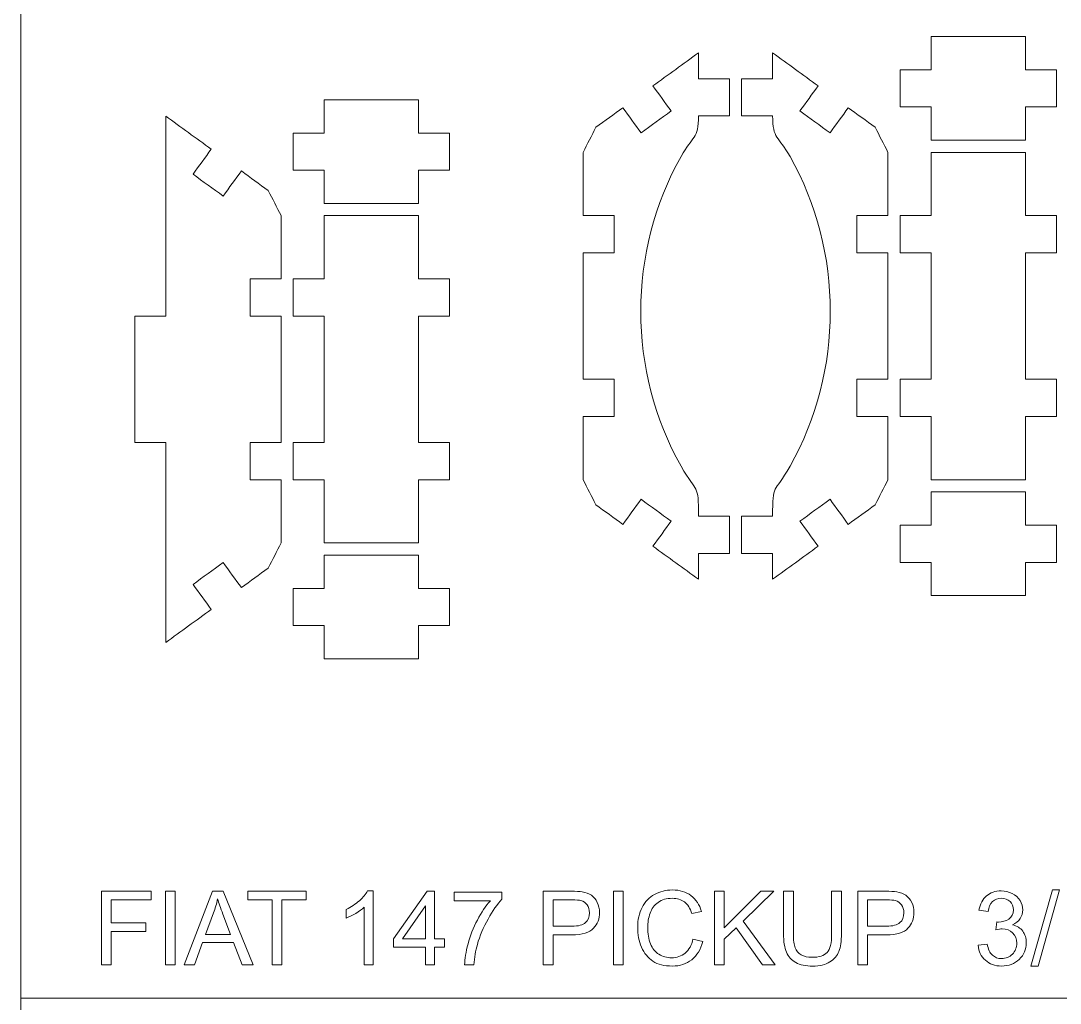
# Model space of a CAD drawing. Header units: centimetres. Extents: x 23.4 to 81.4, y 23.1 to 61.1.
# Drawn here: x 23.37 to 31.92, y 42.05 to 50.14 of the extents above; entities that cross this region are included whole.
import ezdxf

# ---------------------------------------------------------------- set-up
doc = ezdxf.new("R2010")
doc.units = ezdxf.units.CM
doc.header["$MEASUREMENT"] = 0
doc.layers.add('Camada 1', color=7, linetype='Continuous')

msp = doc.modelspace()

# ---------------------------------------------------------------- linework, layer by layer
at = {"layer": 'Camada 1', "color": 175, "lineweight": 20}
for points in [[(23.37193, 61.09444), (23.37193, 61.09444), (23.37193, 23.09444), (23.37193, 23.09444)], [(23.37193, 42.09444), (23.37193, 42.09444), (81.37193, 42.09444), (81.37193, 42.09444)]]:
    msp.add_open_spline(points, degree=3, dxfattribs=at)
at = {"layer": 'Camada 1', "color": 114, "lineweight": 9}
for points, knots in [([(31.6393, 49.73806), (31.6393, 49.82945), (31.6393, 49.92085), (31.6393, 50.01224), (31.6393, 50.01224), (31.38027, 50.01224), (31.12126, 50.01224), (30.86223, 50.01224), (30.86223, 50.01224), (30.86223, 49.92085), (30.86223, 49.82945), (30.86223, 49.73806), (30.86223, 49.73806), (30.77724, 49.73806), (30.69225, 49.73806), (30.60726, 49.73806), (30.60726, 49.73806), (30.60726, 49.63608), (30.60726, 49.5341), (30.60726, 49.43212), (30.60726, 49.43212), (30.69225, 49.43212), (30.77724, 49.43212), (30.86223, 49.43212), (30.86223, 49.43212), (30.86223, 49.34073), (30.86223, 49.24932), (30.86223, 49.15793), (30.86223, 49.15793), (31.12126, 49.15793), (31.38027, 49.15793), (31.6393, 49.15793), (31.6393, 49.15793), (31.6393, 49.24932), (31.6393, 49.34073), (31.6393, 49.43212), (31.6393, 49.43212), (31.72429, 49.43212), (31.80928, 49.43212), (31.89427, 49.43212), (31.89427, 49.43212), (31.89427, 49.5341), (31.89427, 49.63608), (31.89427, 49.73806), (31.89427, 49.73806), (31.80928, 49.73806), (31.72429, 49.73806), (31.6393, 49.73806)], [0, 0, 0, 0, 0.0769231, 0.0769231, 0.0769231, 0.0769231, 0.1538462, 0.1538462, 0.1538462, 0.1538462, 0.2307692, 0.2307692, 0.2307692, 0.2307692, 0.3076923, 0.3076923, 0.3076923, 0.3076923, 0.3846154, 0.3846154, 0.3846154, 0.3846154, 0.4615385, 0.4615385, 0.4615385, 0.4615385, 0.5384615, 0.5384615, 0.5384615, 0.5384615, 0.6153846, 0.6153846, 0.6153846, 0.6153846, 0.6923077, 0.6923077, 0.6923077, 0.6923077, 0.7692308, 0.7692308, 0.7692308, 0.7692308, 0.8461538, 0.8461538, 0.8461538, 0.8461538, 1, 1, 1, 1]), ([(28.5735, 45.81609), (28.69834, 45.72539), (28.82319, 45.63469), (28.94803, 45.54399), (28.94803, 45.54399), (28.94803, 45.61497), (28.94803, 45.68594), (28.94803, 45.75692), (28.94803, 45.75692), (29.03308, 45.75692), (29.11812, 45.75692), (29.20317, 45.75692), (29.20317, 45.75692), (29.20317, 45.8589), (29.20317, 45.96088), (29.20317, 46.06287), (29.20317, 46.06287), (29.11819, 46.06287), (29.0332, 46.06287), (28.94821, 46.06287), (28.94821, 46.06287), (28.94821, 46.34124), (28.9392, 46.23834), (28.80503, 46.47502), (28.80503, 46.47502), (28.36308, 47.25463), (28.36308, 48.24435), (28.80503, 49.02395), (28.80503, 49.02395), (28.89989, 49.19128), (28.94821, 49.16901), (28.94821, 49.35841), (28.94821, 49.35841), (29.0332, 49.35841), (29.11819, 49.35841), (29.20317, 49.35841), (29.20317, 49.35841), (29.20317, 49.46039), (29.20317, 49.56237), (29.20317, 49.66435), (29.20317, 49.66435), (29.11819, 49.66435), (29.03321, 49.66435), (28.94822, 49.66435), (28.94822, 49.66435), (28.94816, 49.73533), (28.94809, 49.80631), (28.94803, 49.8773), (28.94803, 49.8773), (28.82319, 49.78659), (28.69834, 49.69588), (28.5735, 49.60518), (28.5735, 49.60518), (28.62345, 49.53642), (28.67341, 49.46767), (28.72336, 49.39892), (28.72336, 49.39892), (28.64085, 49.33897), (28.55834, 49.27902), (28.47584, 49.21908), (28.47584, 49.21908), (28.42589, 49.28784), (28.37593, 49.35659), (28.32598, 49.42535), (28.32598, 49.42535), (28.25204, 49.37163), (28.1781, 49.3179), (28.10416, 49.26418), (28.10416, 49.26418), (28.06913, 49.19543), (28.03409, 49.12668), (27.99907, 49.05792), (27.99907, 49.05792), (27.99907, 48.88437), (27.99907, 48.71081), (27.99907, 48.53725), (27.99907, 48.53725), (28.08405, 48.53725), (28.16903, 48.53725), (28.25402, 48.53725), (28.25402, 48.53725), (28.25402, 48.43527), (28.25402, 48.33328), (28.25402, 48.2313), (28.25402, 48.2313), (28.16903, 48.2313), (28.08405, 48.2313), (27.99907, 48.2313), (27.99907, 48.2313), (27.99907, 47.88419), (27.99907, 47.53708), (27.99907, 47.18997), (27.99907, 47.18997), (28.08405, 47.18997), (28.16903, 47.18997), (28.25402, 47.18997), (28.25402, 47.18997), (28.25402, 47.088), (28.25402, 46.986), (28.25402, 46.88402), (28.25402, 46.88402), (28.16903, 46.88402), (28.08405, 46.88402), (27.99907, 46.88402), (27.99907, 46.88402), (27.99907, 46.71047), (27.99907, 46.53691), (27.99907, 46.36336), (27.99907, 46.36336), (28.03409, 46.2946), (28.06913, 46.22585), (28.10416, 46.15709), (28.10416, 46.15709), (28.1781, 46.10337), (28.25204, 46.04965), (28.32598, 45.99594), (28.32598, 45.99594), (28.37593, 46.06469), (28.42589, 46.13344), (28.47584, 46.20219), (28.47584, 46.20219), (28.55834, 46.14225), (28.64085, 46.08231), (28.72336, 46.02236), (28.72336, 46.02236), (28.67341, 45.95362), (28.62345, 45.88485), (28.5735, 45.81609)], [0, 0, 0, 0, 0.030303, 0.030303, 0.030303, 0.030303, 0.0606061, 0.0606061, 0.0606061, 0.0606061, 0.0909091, 0.0909091, 0.0909091, 0.0909091, 0.1212121, 0.1212121, 0.1212121, 0.1212121, 0.1515152, 0.1515152, 0.1515152, 0.1515152, 0.1818182, 0.1818182, 0.1818182, 0.1818182, 0.2121212, 0.2121212, 0.2121212, 0.2121212, 0.2424242, 0.2424242, 0.2424242, 0.2424242, 0.2727273, 0.2727273, 0.2727273, 0.2727273, 0.3030303, 0.3030303, 0.3030303, 0.3030303, 0.3333333, 0.3333333, 0.3333333, 0.3333333, 0.3636364, 0.3636364, 0.3636364, 0.3636364, 0.3939394, 0.3939394, 0.3939394, 0.3939394, 0.4242424, 0.4242424, 0.4242424, 0.4242424, 0.4545455, 0.4545455, 0.4545455, 0.4545455, 0.4848485, 0.4848485, 0.4848485, 0.4848485, 0.5151515, 0.5151515, 0.5151515, 0.5151515, 0.5454545, 0.5454545, 0.5454545, 0.5454545, 0.5757576, 0.5757576, 0.5757576, 0.5757576, 0.6060606, 0.6060606, 0.6060606, 0.6060606, 0.6363636, 0.6363636, 0.6363636, 0.6363636, 0.6666667, 0.6666667, 0.6666667, 0.6666667, 0.6969697, 0.6969697, 0.6969697, 0.6969697, 0.7272727, 0.7272727, 0.7272727, 0.7272727, 0.7575758, 0.7575758, 0.7575758, 0.7575758, 0.7878788, 0.7878788, 0.7878788, 0.7878788, 0.8181818, 0.8181818, 0.8181818, 0.8181818, 0.8484848, 0.8484848, 0.8484848, 0.8484848, 0.8787879, 0.8787879, 0.8787879, 0.8787879, 0.9090909, 0.9090909, 0.9090909, 0.9090909, 0.9393939, 0.9393939, 0.9393939, 0.9393939, 1, 1, 1, 1]), ([(29.93284, 45.81609), (29.808, 45.72539), (29.68315, 45.63469), (29.55831, 45.54399), (29.55831, 45.54399), (29.55831, 45.61497), (29.55831, 45.68594), (29.55831, 45.75692), (29.55831, 45.75692), (29.47326, 45.75692), (29.38822, 45.75692), (29.30317, 45.75692), (29.30317, 45.75692), (29.30317, 45.8589), (29.30317, 45.96088), (29.30317, 46.06287), (29.30317, 46.06287), (29.38815, 46.06287), (29.47314, 46.06287), (29.55813, 46.06287), (29.55813, 46.06287), (29.55813, 46.34124), (29.56714, 46.23834), (29.70131, 46.47502), (29.70131, 46.47502), (30.14326, 47.25463), (30.14326, 48.24435), (29.70131, 49.02395), (29.70131, 49.02395), (29.60645, 49.19128), (29.55813, 49.16901), (29.55813, 49.35841), (29.55813, 49.35841), (29.47314, 49.35841), (29.38815, 49.35841), (29.30317, 49.35841), (29.30317, 49.35841), (29.30317, 49.46039), (29.30317, 49.56237), (29.30317, 49.66435), (29.30317, 49.66435), (29.38815, 49.66435), (29.47313, 49.66435), (29.55812, 49.66435), (29.55812, 49.66435), (29.55818, 49.73533), (29.55825, 49.80631), (29.55831, 49.8773), (29.55831, 49.8773), (29.68315, 49.78659), (29.808, 49.69588), (29.93284, 49.60518), (29.93284, 49.60518), (29.88289, 49.53642), (29.83293, 49.46767), (29.78298, 49.39892), (29.78298, 49.39892), (29.86549, 49.33897), (29.948, 49.27902), (30.0305, 49.21908), (30.0305, 49.21908), (30.08045, 49.28784), (30.13041, 49.35659), (30.18036, 49.42535), (30.18036, 49.42535), (30.2543, 49.37163), (30.32824, 49.3179), (30.40218, 49.26418), (30.40218, 49.26418), (30.43721, 49.19543), (30.47225, 49.12668), (30.50727, 49.05792), (30.50727, 49.05792), (30.50727, 48.88437), (30.50727, 48.71081), (30.50727, 48.53725), (30.50727, 48.53725), (30.42229, 48.53725), (30.33731, 48.53725), (30.25232, 48.53725), (30.25232, 48.53725), (30.25232, 48.43527), (30.25232, 48.33328), (30.25232, 48.2313), (30.25232, 48.2313), (30.33731, 48.2313), (30.42229, 48.2313), (30.50727, 48.2313), (30.50727, 48.2313), (30.50727, 47.88419), (30.50727, 47.53708), (30.50727, 47.18997), (30.50727, 47.18997), (30.42229, 47.18997), (30.33731, 47.18997), (30.25232, 47.18997), (30.25232, 47.18997), (30.25232, 47.088), (30.25232, 46.986), (30.25232, 46.88402), (30.25232, 46.88402), (30.33731, 46.88402), (30.42229, 46.88402), (30.50727, 46.88402), (30.50727, 46.88402), (30.50727, 46.71047), (30.50727, 46.53691), (30.50727, 46.36336), (30.50727, 46.36336), (30.47225, 46.2946), (30.43721, 46.22585), (30.40218, 46.15709), (30.40218, 46.15709), (30.32824, 46.10337), (30.2543, 46.04965), (30.18036, 45.99594), (30.18036, 45.99594), (30.13041, 46.06469), (30.08045, 46.13344), (30.0305, 46.20219), (30.0305, 46.20219), (29.948, 46.14225), (29.86549, 46.08231), (29.78298, 46.02236), (29.78298, 46.02236), (29.83293, 45.95362), (29.88289, 45.88485), (29.93284, 45.81609)], [0, 0, 0, 0, 0.030303, 0.030303, 0.030303, 0.030303, 0.0606061, 0.0606061, 0.0606061, 0.0606061, 0.0909091, 0.0909091, 0.0909091, 0.0909091, 0.1212121, 0.1212121, 0.1212121, 0.1212121, 0.1515152, 0.1515152, 0.1515152, 0.1515152, 0.1818182, 0.1818182, 0.1818182, 0.1818182, 0.2121212, 0.2121212, 0.2121212, 0.2121212, 0.2424242, 0.2424242, 0.2424242, 0.2424242, 0.2727273, 0.2727273, 0.2727273, 0.2727273, 0.3030303, 0.3030303, 0.3030303, 0.3030303, 0.3333333, 0.3333333, 0.3333333, 0.3333333, 0.3636364, 0.3636364, 0.3636364, 0.3636364, 0.3939394, 0.3939394, 0.3939394, 0.3939394, 0.4242424, 0.4242424, 0.4242424, 0.4242424, 0.4545455, 0.4545455, 0.4545455, 0.4545455, 0.4848485, 0.4848485, 0.4848485, 0.4848485, 0.5151515, 0.5151515, 0.5151515, 0.5151515, 0.5454545, 0.5454545, 0.5454545, 0.5454545, 0.5757576, 0.5757576, 0.5757576, 0.5757576, 0.6060606, 0.6060606, 0.6060606, 0.6060606, 0.6363636, 0.6363636, 0.6363636, 0.6363636, 0.6666667, 0.6666667, 0.6666667, 0.6666667, 0.6969697, 0.6969697, 0.6969697, 0.6969697, 0.7272727, 0.7272727, 0.7272727, 0.7272727, 0.7575758, 0.7575758, 0.7575758, 0.7575758, 0.7878788, 0.7878788, 0.7878788, 0.7878788, 0.8181818, 0.8181818, 0.8181818, 0.8181818, 0.8484848, 0.8484848, 0.8484848, 0.8484848, 0.8787879, 0.8787879, 0.8787879, 0.8787879, 0.9090909, 0.9090909, 0.9090909, 0.9090909, 0.9393939, 0.9393939, 0.9393939, 0.9393939, 1, 1, 1, 1]), ([(25.86858, 49.21739), (25.86858, 49.30878), (25.86858, 49.40018), (25.86858, 49.49157), (25.86858, 49.49157), (26.12761, 49.49157), (26.38662, 49.49157), (26.64565, 49.49157), (26.64565, 49.49157), (26.64565, 49.40018), (26.64565, 49.30878), (26.64565, 49.21739), (26.64565, 49.21739), (26.73064, 49.21739), (26.81563, 49.21739), (26.90062, 49.21739), (26.90062, 49.21739), (26.90062, 49.11541), (26.90062, 49.01343), (26.90062, 48.91145), (26.90062, 48.91145), (26.81563, 48.91145), (26.73064, 48.91145), (26.64565, 48.91145), (26.64565, 48.91145), (26.64565, 48.82006), (26.64565, 48.72865), (26.64565, 48.63726), (26.64565, 48.63726), (26.38662, 48.63726), (26.12761, 48.63726), (25.86858, 48.63726), (25.86858, 48.63726), (25.86858, 48.72865), (25.86858, 48.82006), (25.86858, 48.91145), (25.86858, 48.91145), (25.78359, 48.91145), (25.6986, 48.91145), (25.61361, 48.91145), (25.61361, 48.91145), (25.61361, 49.01343), (25.61361, 49.11541), (25.61361, 49.21739), (25.61361, 49.21739), (25.6986, 49.21739), (25.78359, 49.21739), (25.86858, 49.21739)], [0, 0, 0, 0, 0.0769231, 0.0769231, 0.0769231, 0.0769231, 0.1538462, 0.1538462, 0.1538462, 0.1538462, 0.2307692, 0.2307692, 0.2307692, 0.2307692, 0.3076923, 0.3076923, 0.3076923, 0.3076923, 0.3846154, 0.3846154, 0.3846154, 0.3846154, 0.4615385, 0.4615385, 0.4615385, 0.4615385, 0.5384615, 0.5384615, 0.5384615, 0.5384615, 0.6153846, 0.6153846, 0.6153846, 0.6153846, 0.6923077, 0.6923077, 0.6923077, 0.6923077, 0.7692308, 0.7692308, 0.7692308, 0.7692308, 0.8461538, 0.8461538, 0.8461538, 0.8461538, 1, 1, 1, 1]), ([(24.56445, 46.6693), (24.56445, 46.12059), (24.56445, 45.57189), (24.56445, 45.02318), (24.56445, 45.02318), (24.68936, 45.11393), (24.81426, 45.20468), (24.93916, 45.29542), (24.93916, 45.29542), (24.88921, 45.36418), (24.83926, 45.43295), (24.7893, 45.50169), (24.7893, 45.50169), (24.87181, 45.56164), (24.95432, 45.62158), (25.03682, 45.68152), (25.03682, 45.68152), (25.08677, 45.61277), (25.13673, 45.54402), (25.18668, 45.47527), (25.18668, 45.47527), (25.26062, 45.52898), (25.33456, 45.5827), (25.4085, 45.63642), (25.4085, 45.63642), (25.44353, 45.70518), (25.47857, 45.77393), (25.5136, 45.84269), (25.5136, 45.84269), (25.5136, 46.01624), (25.5136, 46.1898), (25.5136, 46.36335), (25.5136, 46.36335), (25.42861, 46.36335), (25.34363, 46.36335), (25.25864, 46.36335), (25.25864, 46.36335), (25.25864, 46.46533), (25.25864, 46.56733), (25.25864, 46.6693), (25.25864, 46.6693), (25.34363, 46.6693), (25.42861, 46.6693), (25.5136, 46.6693), (25.5136, 46.6693), (25.5136, 47.01641), (25.5136, 47.36352), (25.5136, 47.71063), (25.5136, 47.71063), (25.42861, 47.71063), (25.34363, 47.71063), (25.25864, 47.71063), (25.25864, 47.71063), (25.25864, 47.81261), (25.25864, 47.9146), (25.25864, 48.01658), (25.25864, 48.01658), (25.34363, 48.01658), (25.42861, 48.01658), (25.5136, 48.01658), (25.5136, 48.01658), (25.5136, 48.19014), (25.5136, 48.3637), (25.5136, 48.53725), (25.5136, 48.53725), (25.47857, 48.60601), (25.44353, 48.67476), (25.4085, 48.74351), (25.4085, 48.74351), (25.33456, 48.79723), (25.26062, 48.85096), (25.18668, 48.90468), (25.18668, 48.90468), (25.13673, 48.83592), (25.08677, 48.76717), (25.03682, 48.69841), (25.03682, 48.69841), (24.95432, 48.75835), (24.87181, 48.8183), (24.7893, 48.87825), (24.7893, 48.87825), (24.83926, 48.947), (24.88921, 49.01575), (24.93916, 49.08451), (24.93916, 49.08451), (24.81426, 49.17526), (24.68936, 49.266), (24.56445, 49.35675), (24.56445, 49.35675), (24.56445, 48.80804), (24.56445, 48.25934), (24.56445, 47.71063), (24.56445, 47.71063), (24.47946, 47.71063), (24.39448, 47.71063), (24.30949, 47.71063), (24.30949, 47.71063), (24.30949, 47.36352), (24.30949, 47.01641), (24.30949, 46.6693), (24.30949, 46.6693), (24.39448, 46.6693), (24.47946, 46.6693), (24.56445, 46.6693)], [0, 0, 0, 0, 0.037037, 0.037037, 0.037037, 0.037037, 0.0740741, 0.0740741, 0.0740741, 0.0740741, 0.1111111, 0.1111111, 0.1111111, 0.1111111, 0.1481481, 0.1481481, 0.1481481, 0.1481481, 0.1851852, 0.1851852, 0.1851852, 0.1851852, 0.2222222, 0.2222222, 0.2222222, 0.2222222, 0.2592593, 0.2592593, 0.2592593, 0.2592593, 0.2962963, 0.2962963, 0.2962963, 0.2962963, 0.3333333, 0.3333333, 0.3333333, 0.3333333, 0.3703704, 0.3703704, 0.3703704, 0.3703704, 0.4074074, 0.4074074, 0.4074074, 0.4074074, 0.4444444, 0.4444444, 0.4444444, 0.4444444, 0.4814815, 0.4814815, 0.4814815, 0.4814815, 0.5185185, 0.5185185, 0.5185185, 0.5185185, 0.5555556, 0.5555556, 0.5555556, 0.5555556, 0.5925926, 0.5925926, 0.5925926, 0.5925926, 0.6296296, 0.6296296, 0.6296296, 0.6296296, 0.6666667, 0.6666667, 0.6666667, 0.6666667, 0.7037037, 0.7037037, 0.7037037, 0.7037037, 0.7407407, 0.7407407, 0.7407407, 0.7407407, 0.7777778, 0.7777778, 0.7777778, 0.7777778, 0.8148148, 0.8148148, 0.8148148, 0.8148148, 0.8518519, 0.8518519, 0.8518519, 0.8518519, 0.8888889, 0.8888889, 0.8888889, 0.8888889, 0.9259259, 0.9259259, 0.9259259, 0.9259259, 1, 1, 1, 1]), ([(31.89428, 48.2313), (31.80929, 48.2313), (31.7243, 48.2313), (31.63931, 48.2313), (31.63931, 48.2313), (31.63931, 47.88419), (31.63931, 47.53708), (31.63931, 47.18997), (31.63931, 47.18997), (31.7243, 47.18997), (31.80929, 47.18997), (31.89428, 47.18997), (31.89428, 47.18997), (31.89428, 47.088), (31.89428, 46.986), (31.89428, 46.88402), (31.89428, 46.88402), (31.80929, 46.88402), (31.7243, 46.88402), (31.63931, 46.88402), (31.63931, 46.88402), (31.63931, 46.71047), (31.63931, 46.53691), (31.63931, 46.36336), (31.63931, 46.36336), (31.38028, 46.36336), (31.12126, 46.36336), (30.86223, 46.36336), (30.86223, 46.36336), (30.86223, 46.53691), (30.86223, 46.71047), (30.86223, 46.88402), (30.86223, 46.88402), (30.77725, 46.88402), (30.69226, 46.88402), (30.60727, 46.88402), (30.60727, 46.88402), (30.60727, 46.986), (30.60727, 47.088), (30.60727, 47.18997), (30.60727, 47.18997), (30.69226, 47.18997), (30.77725, 47.18997), (30.86223, 47.18997), (30.86223, 47.18997), (30.86223, 47.53708), (30.86223, 47.88419), (30.86223, 48.2313), (30.86223, 48.2313), (30.77725, 48.2313), (30.69226, 48.2313), (30.60727, 48.2313), (30.60727, 48.2313), (30.60727, 48.33328), (30.60727, 48.43527), (30.60727, 48.53725), (30.60727, 48.53725), (30.69226, 48.53725), (30.77725, 48.53725), (30.86223, 48.53725), (30.86223, 48.53725), (30.86223, 48.71081), (30.86223, 48.88437), (30.86223, 49.05792), (30.86223, 49.05792), (31.12126, 49.05792), (31.38028, 49.05792), (31.63931, 49.05792), (31.63931, 49.05792), (31.63931, 48.88437), (31.63931, 48.71081), (31.63931, 48.53725), (31.63931, 48.53725), (31.7243, 48.53725), (31.80929, 48.53725), (31.89428, 48.53725), (31.89428, 48.53725), (31.89428, 48.43527), (31.89428, 48.33328), (31.89428, 48.2313)], [0, 0, 0, 0, 0.047619, 0.047619, 0.047619, 0.047619, 0.0952381, 0.0952381, 0.0952381, 0.0952381, 0.1428571, 0.1428571, 0.1428571, 0.1428571, 0.1904762, 0.1904762, 0.1904762, 0.1904762, 0.2380952, 0.2380952, 0.2380952, 0.2380952, 0.2857143, 0.2857143, 0.2857143, 0.2857143, 0.3333333, 0.3333333, 0.3333333, 0.3333333, 0.3809524, 0.3809524, 0.3809524, 0.3809524, 0.4285714, 0.4285714, 0.4285714, 0.4285714, 0.4761905, 0.4761905, 0.4761905, 0.4761905, 0.5238095, 0.5238095, 0.5238095, 0.5238095, 0.5714286, 0.5714286, 0.5714286, 0.5714286, 0.6190476, 0.6190476, 0.6190476, 0.6190476, 0.6666667, 0.6666667, 0.6666667, 0.6666667, 0.7142857, 0.7142857, 0.7142857, 0.7142857, 0.7619048, 0.7619048, 0.7619048, 0.7619048, 0.8095238, 0.8095238, 0.8095238, 0.8095238, 0.8571429, 0.8571429, 0.8571429, 0.8571429, 0.9047619, 0.9047619, 0.9047619, 0.9047619, 1, 1, 1, 1]), ([(25.6136, 47.71063), (25.69859, 47.71063), (25.78358, 47.71063), (25.86857, 47.71063), (25.86857, 47.71063), (25.86857, 47.36352), (25.86857, 47.01641), (25.86857, 46.6693), (25.86857, 46.6693), (25.78358, 46.6693), (25.69859, 46.6693), (25.6136, 46.6693), (25.6136, 46.6693), (25.6136, 46.56733), (25.6136, 46.46533), (25.6136, 46.36335), (25.6136, 46.36335), (25.69859, 46.36335), (25.78358, 46.36335), (25.86857, 46.36335), (25.86857, 46.36335), (25.86857, 46.1898), (25.86857, 46.01624), (25.86857, 45.84269), (25.86857, 45.84269), (26.1276, 45.84269), (26.38662, 45.84269), (26.64565, 45.84269), (26.64565, 45.84269), (26.64565, 46.01624), (26.64565, 46.1898), (26.64565, 46.36335), (26.64565, 46.36335), (26.73063, 46.36335), (26.81562, 46.36335), (26.90061, 46.36335), (26.90061, 46.36335), (26.90061, 46.46533), (26.90061, 46.56733), (26.90061, 46.6693), (26.90061, 46.6693), (26.81562, 46.6693), (26.73063, 46.6693), (26.64565, 46.6693), (26.64565, 46.6693), (26.64565, 47.01641), (26.64565, 47.36352), (26.64565, 47.71063), (26.64565, 47.71063), (26.73063, 47.71063), (26.81562, 47.71063), (26.90061, 47.71063), (26.90061, 47.71063), (26.90061, 47.81261), (26.90061, 47.9146), (26.90061, 48.01658), (26.90061, 48.01658), (26.81562, 48.01658), (26.73063, 48.01658), (26.64565, 48.01658), (26.64565, 48.01658), (26.64565, 48.19014), (26.64565, 48.3637), (26.64565, 48.53725), (26.64565, 48.53725), (26.38662, 48.53725), (26.1276, 48.53725), (25.86857, 48.53725), (25.86857, 48.53725), (25.86857, 48.3637), (25.86857, 48.19014), (25.86857, 48.01658), (25.86857, 48.01658), (25.78358, 48.01658), (25.69859, 48.01658), (25.6136, 48.01658), (25.6136, 48.01658), (25.6136, 47.9146), (25.6136, 47.81261), (25.6136, 47.71063)], [0, 0, 0, 0, 0.047619, 0.047619, 0.047619, 0.047619, 0.0952381, 0.0952381, 0.0952381, 0.0952381, 0.1428571, 0.1428571, 0.1428571, 0.1428571, 0.1904762, 0.1904762, 0.1904762, 0.1904762, 0.2380952, 0.2380952, 0.2380952, 0.2380952, 0.2857143, 0.2857143, 0.2857143, 0.2857143, 0.3333333, 0.3333333, 0.3333333, 0.3333333, 0.3809524, 0.3809524, 0.3809524, 0.3809524, 0.4285714, 0.4285714, 0.4285714, 0.4285714, 0.4761905, 0.4761905, 0.4761905, 0.4761905, 0.5238095, 0.5238095, 0.5238095, 0.5238095, 0.5714286, 0.5714286, 0.5714286, 0.5714286, 0.6190476, 0.6190476, 0.6190476, 0.6190476, 0.6666667, 0.6666667, 0.6666667, 0.6666667, 0.7142857, 0.7142857, 0.7142857, 0.7142857, 0.7619048, 0.7619048, 0.7619048, 0.7619048, 0.8095238, 0.8095238, 0.8095238, 0.8095238, 0.8571429, 0.8571429, 0.8571429, 0.8571429, 0.9047619, 0.9047619, 0.9047619, 0.9047619, 1, 1, 1, 1]), ([(31.6393, 45.68323), (31.6393, 45.59185), (31.6393, 45.50045), (31.6393, 45.40905), (31.6393, 45.40905), (31.38027, 45.40905), (31.12126, 45.40905), (30.86223, 45.40905), (30.86223, 45.40905), (30.86223, 45.50045), (30.86223, 45.59185), (30.86223, 45.68323), (30.86223, 45.68323), (30.77724, 45.68323), (30.69225, 45.68323), (30.60726, 45.68323), (30.60726, 45.68323), (30.60726, 45.78521), (30.60726, 45.88719), (30.60726, 45.98919), (30.60726, 45.98919), (30.69225, 45.98919), (30.77724, 45.98919), (30.86223, 45.98919), (30.86223, 45.98919), (30.86223, 46.08058), (30.86223, 46.17197), (30.86223, 46.26336), (30.86223, 46.26336), (31.12126, 46.26336), (31.38027, 46.26336), (31.6393, 46.26336), (31.6393, 46.26336), (31.6393, 46.17197), (31.6393, 46.08058), (31.6393, 45.98919), (31.6393, 45.98919), (31.72429, 45.98919), (31.80928, 45.98919), (31.89427, 45.98919), (31.89427, 45.98919), (31.89427, 45.88719), (31.89427, 45.78521), (31.89427, 45.68323), (31.89427, 45.68323), (31.80928, 45.68323), (31.72429, 45.68323), (31.6393, 45.68323)], [0, 0, 0, 0, 0.0769231, 0.0769231, 0.0769231, 0.0769231, 0.1538462, 0.1538462, 0.1538462, 0.1538462, 0.2307692, 0.2307692, 0.2307692, 0.2307692, 0.3076923, 0.3076923, 0.3076923, 0.3076923, 0.3846154, 0.3846154, 0.3846154, 0.3846154, 0.4615385, 0.4615385, 0.4615385, 0.4615385, 0.5384615, 0.5384615, 0.5384615, 0.5384615, 0.6153846, 0.6153846, 0.6153846, 0.6153846, 0.6923077, 0.6923077, 0.6923077, 0.6923077, 0.7692308, 0.7692308, 0.7692308, 0.7692308, 0.8461538, 0.8461538, 0.8461538, 0.8461538, 1, 1, 1, 1]), ([(25.86858, 45.16256), (25.86858, 45.07118), (25.86858, 44.97978), (25.86858, 44.88838), (25.86858, 44.88838), (26.12761, 44.88838), (26.38662, 44.88838), (26.64565, 44.88838), (26.64565, 44.88838), (26.64565, 44.97978), (26.64565, 45.07118), (26.64565, 45.16256), (26.64565, 45.16256), (26.73064, 45.16256), (26.81563, 45.16256), (26.90062, 45.16256), (26.90062, 45.16256), (26.90062, 45.26454), (26.90062, 45.36652), (26.90062, 45.46852), (26.90062, 45.46852), (26.81563, 45.46852), (26.73064, 45.46852), (26.64565, 45.46852), (26.64565, 45.46852), (26.64565, 45.55991), (26.64565, 45.6513), (26.64565, 45.74269), (26.64565, 45.74269), (26.38662, 45.74269), (26.12761, 45.74269), (25.86858, 45.74269), (25.86858, 45.74269), (25.86858, 45.6513), (25.86858, 45.55991), (25.86858, 45.46852), (25.86858, 45.46852), (25.78359, 45.46852), (25.6986, 45.46852), (25.61361, 45.46852), (25.61361, 45.46852), (25.61361, 45.36652), (25.61361, 45.26454), (25.61361, 45.16256), (25.61361, 45.16256), (25.6986, 45.16256), (25.78359, 45.16256), (25.86858, 45.16256)], [0, 0, 0, 0, 0.0769231, 0.0769231, 0.0769231, 0.0769231, 0.1538462, 0.1538462, 0.1538462, 0.1538462, 0.2307692, 0.2307692, 0.2307692, 0.2307692, 0.3076923, 0.3076923, 0.3076923, 0.3076923, 0.3846154, 0.3846154, 0.3846154, 0.3846154, 0.4615385, 0.4615385, 0.4615385, 0.4615385, 0.5384615, 0.5384615, 0.5384615, 0.5384615, 0.6153846, 0.6153846, 0.6153846, 0.6153846, 0.6923077, 0.6923077, 0.6923077, 0.6923077, 0.7692308, 0.7692308, 0.7692308, 0.7692308, 0.8461538, 0.8461538, 0.8461538, 0.8461538, 1, 1, 1, 1])]:
    msp.add_open_spline(points, degree=3, knots=knots, dxfattribs=at)
at = {"layer": 'Camada 1', "color": 240, "lineweight": 9}
for points, knots in [([(24.03559, 42.37003), (24.03559, 42.37003), (24.03559, 42.97625), (24.03559, 42.97625), (24.03559, 42.97625), (24.03559, 42.97625), (24.44453, 42.97625), (24.44453, 42.97625), (24.44453, 42.97625), (24.44453, 42.97625), (24.44453, 42.90513), (24.44453, 42.90513), (24.44453, 42.90513), (24.44453, 42.90513), (24.11602, 42.90513), (24.11602, 42.90513), (24.11602, 42.90513), (24.11602, 42.90513), (24.11602, 42.71632), (24.11602, 42.71632), (24.11602, 42.71632), (24.11602, 42.71632), (24.4005, 42.71632), (24.4005, 42.71632), (24.4005, 42.71632), (24.4005, 42.71632), (24.4005, 42.6452), (24.4005, 42.6452), (24.4005, 42.6452), (24.4005, 42.6452), (24.11602, 42.6452), (24.11602, 42.6452), (24.11602, 42.6452), (24.11602, 42.6452), (24.11602, 42.37003), (24.11602, 42.37003), (24.11602, 42.37003), (24.11602, 42.37003), (24.03559, 42.37003), (24.03559, 42.37003)], [0, 0, 0, 0, 0.0909091, 0.0909091, 0.0909091, 0.0909091, 0.1818182, 0.1818182, 0.1818182, 0.1818182, 0.2727273, 0.2727273, 0.2727273, 0.2727273, 0.3636364, 0.3636364, 0.3636364, 0.3636364, 0.4545455, 0.4545455, 0.4545455, 0.4545455, 0.5454545, 0.5454545, 0.5454545, 0.5454545, 0.6363636, 0.6363636, 0.6363636, 0.6363636, 0.7272727, 0.7272727, 0.7272727, 0.7272727, 0.8181818, 0.8181818, 0.8181818, 0.8181818, 1, 1, 1, 1]), ([(24.56207, 42.37003), (24.56207, 42.37003), (24.56207, 42.97625), (24.56207, 42.97625), (24.56207, 42.97625), (24.56207, 42.97625), (24.6425, 42.97625), (24.6425, 42.97625), (24.6425, 42.97625), (24.6425, 42.97625), (24.6425, 42.37003), (24.6425, 42.37003), (24.6425, 42.37003), (24.6425, 42.37003), (24.56207, 42.37003), (24.56207, 42.37003)], [0, 0, 0, 0, 0.2, 0.2, 0.2, 0.2, 0.4, 0.4, 0.4, 0.4, 0.6, 0.6, 0.6, 0.6, 1, 1, 1, 1]), ([(24.71729, 42.37003), (24.71729, 42.37003), (24.94984, 42.97625), (24.94984, 42.97625), (24.94984, 42.97625), (24.94984, 42.97625), (25.03804, 42.97625), (25.03804, 42.97625), (25.03804, 42.97625), (25.03804, 42.97625), (25.28484, 42.37003), (25.28484, 42.37003), (25.28484, 42.37003), (25.28484, 42.37003), (25.19354, 42.37003), (25.19354, 42.37003), (25.19354, 42.37003), (25.19354, 42.37003), (25.12341, 42.55376), (25.12341, 42.55376), (25.12341, 42.55376), (25.12341, 42.55376), (24.86814, 42.55376), (24.86814, 42.55376), (24.86814, 42.55376), (24.86814, 42.55376), (24.80238, 42.37003), (24.80238, 42.37003), (24.80238, 42.37003), (24.80238, 42.37003), (24.71729, 42.37003), (24.71729, 42.37003)], [0, 0, 0, 0, 0.1111111, 0.1111111, 0.1111111, 0.1111111, 0.2222222, 0.2222222, 0.2222222, 0.2222222, 0.3333333, 0.3333333, 0.3333333, 0.3333333, 0.4444444, 0.4444444, 0.4444444, 0.4444444, 0.5555556, 0.5555556, 0.5555556, 0.5555556, 0.6666667, 0.6666667, 0.6666667, 0.6666667, 0.7777778, 0.7777778, 0.7777778, 0.7777778, 1, 1, 1, 1]), ([(25.43978, 42.37003), (25.43978, 42.37003), (25.43978, 42.90513), (25.43978, 42.90513), (25.43978, 42.90513), (25.43978, 42.90513), (25.23996, 42.90513), (25.23996, 42.90513), (25.23996, 42.90513), (25.23996, 42.90513), (25.23996, 42.97625), (25.23996, 42.97625), (25.23996, 42.97625), (25.23996, 42.97625), (25.72003, 42.97625), (25.72003, 42.97625), (25.72003, 42.97625), (25.72003, 42.97625), (25.72003, 42.90513), (25.72003, 42.90513), (25.72003, 42.90513), (25.72003, 42.90513), (25.52021, 42.90513), (25.52021, 42.90513), (25.52021, 42.90513), (25.52021, 42.90513), (25.52021, 42.37003), (25.52021, 42.37003), (25.52021, 42.37003), (25.52021, 42.37003), (25.43978, 42.37003), (25.43978, 42.37003)], [0, 0, 0, 0, 0.1111111, 0.1111111, 0.1111111, 0.1111111, 0.2222222, 0.2222222, 0.2222222, 0.2222222, 0.3333333, 0.3333333, 0.3333333, 0.3333333, 0.4444444, 0.4444444, 0.4444444, 0.4444444, 0.5555556, 0.5555556, 0.5555556, 0.5555556, 0.6666667, 0.6666667, 0.6666667, 0.6666667, 0.7777778, 0.7777778, 0.7777778, 0.7777778, 1, 1, 1, 1]), ([(26.27261, 42.37003), (26.27261, 42.37003), (26.1981, 42.37003), (26.1981, 42.37003), (26.1981, 42.37003), (26.1981, 42.37003), (26.1981, 42.84445), (26.1981, 42.84445), (26.1981, 42.84445), (26.18018, 42.82723), (26.15662, 42.81016), (26.12755, 42.79308), (26.12755, 42.79308), (26.09848, 42.77601), (26.07223, 42.76317), (26.04909, 42.7547), (26.04909, 42.7547), (26.04909, 42.7547), (26.04909, 42.82667), (26.04909, 42.82667), (26.04909, 42.82667), (26.09072, 42.84614), (26.12713, 42.86985), (26.15831, 42.89779), (26.15831, 42.89779), (26.1895, 42.92559), (26.21165, 42.95254), (26.22463, 42.97879), (26.22463, 42.97879), (26.22463, 42.97879), (26.27261, 42.97879), (26.27261, 42.97879), (26.27261, 42.97879), (26.27261, 42.97879), (26.27261, 42.37003), (26.27261, 42.37003)], [0, 0, 0, 0, 0.1, 0.1, 0.1, 0.1, 0.2, 0.2, 0.2, 0.2, 0.3, 0.3, 0.3, 0.3, 0.4, 0.4, 0.4, 0.4, 0.5, 0.5, 0.5, 0.5, 0.6, 0.6, 0.6, 0.6, 0.7, 0.7, 0.7, 0.7, 0.8, 0.8, 0.8, 0.8, 1, 1, 1, 1]), ([(26.70201, 42.37003), (26.70201, 42.37003), (26.70201, 42.51481), (26.70201, 42.51481), (26.70201, 42.51481), (26.70201, 42.51481), (26.4387, 42.51481), (26.4387, 42.51481), (26.4387, 42.51481), (26.4387, 42.51481), (26.4387, 42.58339), (26.4387, 42.58339), (26.4387, 42.58339), (26.4387, 42.58339), (26.71556, 42.97625), (26.71556, 42.97625), (26.71556, 42.97625), (26.71556, 42.97625), (26.77652, 42.97625), (26.77652, 42.97625), (26.77652, 42.97625), (26.77652, 42.97625), (26.77652, 42.58339), (26.77652, 42.58339), (26.77652, 42.58339), (26.77652, 42.58339), (26.85865, 42.58339), (26.85865, 42.58339), (26.85865, 42.58339), (26.85865, 42.58339), (26.85865, 42.51481), (26.85865, 42.51481), (26.85865, 42.51481), (26.85865, 42.51481), (26.77652, 42.51481), (26.77652, 42.51481), (26.77652, 42.51481), (26.77652, 42.51481), (26.77652, 42.37003), (26.77652, 42.37003), (26.77652, 42.37003), (26.77652, 42.37003), (26.70201, 42.37003), (26.70201, 42.37003)], [0, 0, 0, 0, 0.0833333, 0.0833333, 0.0833333, 0.0833333, 0.1666667, 0.1666667, 0.1666667, 0.1666667, 0.25, 0.25, 0.25, 0.25, 0.3333333, 0.3333333, 0.3333333, 0.3333333, 0.4166667, 0.4166667, 0.4166667, 0.4166667, 0.5, 0.5, 0.5, 0.5, 0.5833333, 0.5833333, 0.5833333, 0.5833333, 0.6666667, 0.6666667, 0.6666667, 0.6666667, 0.75, 0.75, 0.75, 0.75, 0.8333333, 0.8333333, 0.8333333, 0.8333333, 1, 1, 1, 1]), ([(26.93922, 42.89751), (26.93922, 42.89751), (26.93922, 42.96863), (26.93922, 42.96863), (26.93922, 42.96863), (26.93922, 42.96863), (27.33123, 42.96863), (27.33123, 42.96863), (27.33123, 42.96863), (27.33123, 42.96863), (27.33123, 42.91105), (27.33123, 42.91105), (27.33123, 42.91105), (27.29271, 42.86999), (27.25433, 42.81538), (27.21651, 42.74722), (27.21651, 42.74722), (27.17855, 42.67906), (27.14934, 42.60893), (27.1286, 42.53682), (27.1286, 42.53682), (27.11378, 42.48616), (27.10418, 42.43043), (27.10009, 42.37003), (27.10009, 42.37003), (27.10009, 42.37003), (27.02389, 42.37003), (27.02389, 42.37003), (27.02389, 42.37003), (27.02474, 42.41773), (27.03405, 42.47544), (27.05197, 42.54303), (27.05197, 42.54303), (27.06989, 42.61077), (27.09543, 42.67596), (27.12888, 42.73875), (27.12888, 42.73875), (27.16232, 42.80155), (27.19788, 42.85447), (27.23556, 42.89751), (27.23556, 42.89751), (27.23556, 42.89751), (26.93922, 42.89751), (26.93922, 42.89751)], [0, 0, 0, 0, 0.0833333, 0.0833333, 0.0833333, 0.0833333, 0.1666667, 0.1666667, 0.1666667, 0.1666667, 0.25, 0.25, 0.25, 0.25, 0.3333333, 0.3333333, 0.3333333, 0.3333333, 0.4166667, 0.4166667, 0.4166667, 0.4166667, 0.5, 0.5, 0.5, 0.5, 0.5833333, 0.5833333, 0.5833333, 0.5833333, 0.6666667, 0.6666667, 0.6666667, 0.6666667, 0.75, 0.75, 0.75, 0.75, 0.8333333, 0.8333333, 0.8333333, 0.8333333, 1, 1, 1, 1]), ([(27.67074, 42.37003), (27.67074, 42.37003), (27.67074, 42.97625), (27.67074, 42.97625), (27.67074, 42.97625), (27.67074, 42.97625), (27.89963, 42.97625), (27.89963, 42.97625), (27.89963, 42.97625), (27.93984, 42.97625), (27.97061, 42.97427), (27.99191, 42.97046), (27.99191, 42.97046), (28.02169, 42.96552), (28.04667, 42.95607), (28.06684, 42.94224), (28.06684, 42.94224), (28.08702, 42.92827), (28.10325, 42.90879), (28.11553, 42.88382), (28.11553, 42.88382), (28.1278, 42.85884), (28.13387, 42.83132), (28.13387, 42.80127), (28.13387, 42.80127), (28.13387, 42.7499), (28.1175, 42.7063), (28.08462, 42.67074), (28.08462, 42.67074), (28.05189, 42.63504), (27.99248, 42.61726), (27.90668, 42.61726), (27.90668, 42.61726), (27.90668, 42.61726), (27.75118, 42.61726), (27.75118, 42.61726), (27.75118, 42.61726), (27.75118, 42.61726), (27.75118, 42.37003), (27.75118, 42.37003), (27.75118, 42.37003), (27.75118, 42.37003), (27.67074, 42.37003), (27.67074, 42.37003)], [0, 0, 0, 0, 0.0833333, 0.0833333, 0.0833333, 0.0833333, 0.1666667, 0.1666667, 0.1666667, 0.1666667, 0.25, 0.25, 0.25, 0.25, 0.3333333, 0.3333333, 0.3333333, 0.3333333, 0.4166667, 0.4166667, 0.4166667, 0.4166667, 0.5, 0.5, 0.5, 0.5, 0.5833333, 0.5833333, 0.5833333, 0.5833333, 0.6666667, 0.6666667, 0.6666667, 0.6666667, 0.75, 0.75, 0.75, 0.75, 0.8333333, 0.8333333, 0.8333333, 0.8333333, 1, 1, 1, 1]), ([(28.24902, 42.37003), (28.24902, 42.37003), (28.24902, 42.97625), (28.24902, 42.97625), (28.24902, 42.97625), (28.24902, 42.97625), (28.32945, 42.97625), (28.32945, 42.97625), (28.32945, 42.97625), (28.32945, 42.97625), (28.32945, 42.37003), (28.32945, 42.37003), (28.32945, 42.37003), (28.32945, 42.37003), (28.24902, 42.37003), (28.24902, 42.37003)], [0, 0, 0, 0, 0.2, 0.2, 0.2, 0.2, 0.4, 0.4, 0.4, 0.4, 0.6, 0.6, 0.6, 0.6, 1, 1, 1, 1]), ([(28.90251, 42.58269), (28.90251, 42.58269), (28.98294, 42.56237), (28.98294, 42.56237), (28.98294, 42.56237), (28.96615, 42.49647), (28.93595, 42.44637), (28.89235, 42.4118), (28.89235, 42.4118), (28.84874, 42.37723), (28.7954, 42.35987), (28.73232, 42.35987), (28.73232, 42.35987), (28.66713, 42.35987), (28.61407, 42.37313), (28.57315, 42.3998), (28.57315, 42.3998), (28.53223, 42.42633), (28.50118, 42.46486), (28.47988, 42.51523), (28.47988, 42.51523), (28.45857, 42.56575), (28.44784, 42.6198), (28.44784, 42.67765), (28.44784, 42.67765), (28.44784, 42.74073), (28.45984, 42.79576), (28.48397, 42.84275), (28.48397, 42.84275), (28.5081, 42.88974), (28.54239, 42.92545), (28.58684, 42.94986), (28.58684, 42.94986), (28.63129, 42.97427), (28.68025, 42.98641), (28.73359, 42.98641), (28.73359, 42.98641), (28.79427, 42.98641), (28.84521, 42.97102), (28.88642, 42.94012), (28.88642, 42.94012), (28.92776, 42.90922), (28.95655, 42.8659), (28.97278, 42.81002), (28.97278, 42.81002), (28.97278, 42.81002), (28.89404, 42.79139), (28.89404, 42.79139), (28.89404, 42.79139), (28.88007, 42.83542), (28.85961, 42.86759), (28.83294, 42.88763), (28.83294, 42.88763), (28.80627, 42.90781), (28.77268, 42.91783), (28.73218, 42.91783), (28.73218, 42.91783), (28.68576, 42.91783), (28.64681, 42.90668), (28.61563, 42.88438), (28.61563, 42.88438), (28.58444, 42.86209), (28.56243, 42.83203), (28.54987, 42.79449), (28.54987, 42.79449), (28.53717, 42.75682), (28.53082, 42.71801), (28.53082, 42.67808), (28.53082, 42.67808), (28.53082, 42.62657), (28.5383, 42.58156), (28.55325, 42.54317), (28.55325, 42.54317), (28.56821, 42.50465), (28.5915, 42.476), (28.6231, 42.45695), (28.6231, 42.45695), (28.65471, 42.4379), (28.68886, 42.42845), (28.72569, 42.42845), (28.72569, 42.42845), (28.77057, 42.42845), (28.80838, 42.44143), (28.83943, 42.46726), (28.83943, 42.46726), (28.87047, 42.49322), (28.8915, 42.5316), (28.90251, 42.58269)], [0, 0, 0, 0, 0.0434783, 0.0434783, 0.0434783, 0.0434783, 0.0869565, 0.0869565, 0.0869565, 0.0869565, 0.1304348, 0.1304348, 0.1304348, 0.1304348, 0.173913, 0.173913, 0.173913, 0.173913, 0.2173913, 0.2173913, 0.2173913, 0.2173913, 0.2608696, 0.2608696, 0.2608696, 0.2608696, 0.3043478, 0.3043478, 0.3043478, 0.3043478, 0.3478261, 0.3478261, 0.3478261, 0.3478261, 0.3913043, 0.3913043, 0.3913043, 0.3913043, 0.4347826, 0.4347826, 0.4347826, 0.4347826, 0.4782609, 0.4782609, 0.4782609, 0.4782609, 0.5217391, 0.5217391, 0.5217391, 0.5217391, 0.5652174, 0.5652174, 0.5652174, 0.5652174, 0.6086957, 0.6086957, 0.6086957, 0.6086957, 0.6521739, 0.6521739, 0.6521739, 0.6521739, 0.6956522, 0.6956522, 0.6956522, 0.6956522, 0.7391304, 0.7391304, 0.7391304, 0.7391304, 0.7826087, 0.7826087, 0.7826087, 0.7826087, 0.826087, 0.826087, 0.826087, 0.826087, 0.8695652, 0.8695652, 0.8695652, 0.8695652, 0.9130435, 0.9130435, 0.9130435, 0.9130435, 1, 1, 1, 1]), ([(29.07876, 42.37003), (29.07876, 42.37003), (29.07876, 42.97625), (29.07876, 42.97625), (29.07876, 42.97625), (29.07876, 42.97625), (29.15919, 42.97625), (29.15919, 42.97625), (29.15919, 42.97625), (29.15919, 42.97625), (29.15919, 42.67568), (29.15919, 42.67568), (29.15919, 42.67568), (29.15919, 42.67568), (29.46032, 42.97625), (29.46032, 42.97625), (29.46032, 42.97625), (29.46032, 42.97625), (29.56898, 42.97625), (29.56898, 42.97625), (29.56898, 42.97625), (29.56898, 42.97625), (29.3147, 42.73043), (29.3147, 42.73043), (29.3147, 42.73043), (29.3147, 42.73043), (29.57999, 42.37003), (29.57999, 42.37003), (29.57999, 42.37003), (29.57999, 42.37003), (29.47415, 42.37003), (29.47415, 42.37003), (29.47415, 42.37003), (29.47415, 42.37003), (29.25839, 42.67596), (29.25839, 42.67596), (29.25839, 42.67596), (29.25839, 42.67596), (29.15919, 42.58), (29.15919, 42.58), (29.15919, 42.58), (29.15919, 42.58), (29.15919, 42.37003), (29.15919, 42.37003), (29.15919, 42.37003), (29.15919, 42.37003), (29.07876, 42.37003), (29.07876, 42.37003)], [0, 0, 0, 0, 0.0769231, 0.0769231, 0.0769231, 0.0769231, 0.1538462, 0.1538462, 0.1538462, 0.1538462, 0.2307692, 0.2307692, 0.2307692, 0.2307692, 0.3076923, 0.3076923, 0.3076923, 0.3076923, 0.3846154, 0.3846154, 0.3846154, 0.3846154, 0.4615385, 0.4615385, 0.4615385, 0.4615385, 0.5384615, 0.5384615, 0.5384615, 0.5384615, 0.6153846, 0.6153846, 0.6153846, 0.6153846, 0.6923077, 0.6923077, 0.6923077, 0.6923077, 0.7692308, 0.7692308, 0.7692308, 0.7692308, 0.8461538, 0.8461538, 0.8461538, 0.8461538, 1, 1, 1, 1]), ([(30.04396, 42.97625), (30.04396, 42.97625), (30.1244, 42.97625), (30.1244, 42.97625), (30.1244, 42.97625), (30.1244, 42.97625), (30.1244, 42.62615), (30.1244, 42.62615), (30.1244, 42.62615), (30.1244, 42.56519), (30.11748, 42.51679), (30.10379, 42.48094), (30.10379, 42.48094), (30.08996, 42.44524), (30.06513, 42.41603), (30.02929, 42.3936), (30.02929, 42.3936), (29.9933, 42.37116), (29.94631, 42.35987), (29.88789, 42.35987), (29.88789, 42.35987), (29.83131, 42.35987), (29.78488, 42.36961), (29.7489, 42.38922), (29.7489, 42.38922), (29.71277, 42.40884), (29.68709, 42.43706), (29.67171, 42.47417), (29.67171, 42.47417), (29.65633, 42.51128), (29.64857, 42.56194), (29.64857, 42.62615), (29.64857, 42.62615), (29.64857, 42.62615), (29.64857, 42.97625), (29.64857, 42.97625), (29.64857, 42.97625), (29.64857, 42.97625), (29.729, 42.97625), (29.729, 42.97625), (29.729, 42.97625), (29.729, 42.97625), (29.729, 42.62629), (29.729, 42.62629), (29.729, 42.62629), (29.729, 42.57365), (29.73394, 42.53471), (29.74368, 42.50987), (29.74368, 42.50987), (29.75341, 42.48489), (29.77006, 42.46556), (29.79391, 42.45216), (29.79391, 42.45216), (29.81762, 42.43861), (29.84669, 42.43184), (29.88098, 42.43184), (29.88098, 42.43184), (29.93968, 42.43184), (29.98159, 42.44524), (30.00657, 42.47191), (30.00657, 42.47191), (30.03154, 42.49872), (30.04396, 42.55009), (30.04396, 42.62629), (30.04396, 42.62629), (30.04396, 42.62629), (30.04396, 42.97625), (30.04396, 42.97625)], [0, 0, 0, 0, 0.0555556, 0.0555556, 0.0555556, 0.0555556, 0.1111111, 0.1111111, 0.1111111, 0.1111111, 0.1666667, 0.1666667, 0.1666667, 0.1666667, 0.2222222, 0.2222222, 0.2222222, 0.2222222, 0.2777778, 0.2777778, 0.2777778, 0.2777778, 0.3333333, 0.3333333, 0.3333333, 0.3333333, 0.3888889, 0.3888889, 0.3888889, 0.3888889, 0.4444444, 0.4444444, 0.4444444, 0.4444444, 0.5, 0.5, 0.5, 0.5, 0.5555556, 0.5555556, 0.5555556, 0.5555556, 0.6111111, 0.6111111, 0.6111111, 0.6111111, 0.6666667, 0.6666667, 0.6666667, 0.6666667, 0.7222222, 0.7222222, 0.7222222, 0.7222222, 0.7777778, 0.7777778, 0.7777778, 0.7777778, 0.8333333, 0.8333333, 0.8333333, 0.8333333, 0.8888889, 0.8888889, 0.8888889, 0.8888889, 1, 1, 1, 1]), ([(30.25831, 42.37003), (30.25831, 42.37003), (30.25831, 42.97625), (30.25831, 42.97625), (30.25831, 42.97625), (30.25831, 42.97625), (30.4872, 42.97625), (30.4872, 42.97625), (30.4872, 42.97625), (30.52741, 42.97625), (30.55818, 42.97427), (30.57948, 42.97046), (30.57948, 42.97046), (30.60926, 42.96552), (30.63424, 42.95607), (30.65441, 42.94224), (30.65441, 42.94224), (30.67459, 42.92827), (30.69082, 42.90879), (30.7031, 42.88382), (30.7031, 42.88382), (30.71537, 42.85884), (30.72144, 42.83132), (30.72144, 42.80127), (30.72144, 42.80127), (30.72144, 42.7499), (30.70507, 42.7063), (30.67219, 42.67074), (30.67219, 42.67074), (30.63946, 42.63504), (30.58005, 42.61726), (30.49425, 42.61726), (30.49425, 42.61726), (30.49425, 42.61726), (30.33875, 42.61726), (30.33875, 42.61726), (30.33875, 42.61726), (30.33875, 42.61726), (30.33875, 42.37003), (30.33875, 42.37003), (30.33875, 42.37003), (30.33875, 42.37003), (30.25831, 42.37003), (30.25831, 42.37003)], [0, 0, 0, 0, 0.0833333, 0.0833333, 0.0833333, 0.0833333, 0.1666667, 0.1666667, 0.1666667, 0.1666667, 0.25, 0.25, 0.25, 0.25, 0.3333333, 0.3333333, 0.3333333, 0.3333333, 0.4166667, 0.4166667, 0.4166667, 0.4166667, 0.5, 0.5, 0.5, 0.5, 0.5833333, 0.5833333, 0.5833333, 0.5833333, 0.6666667, 0.6666667, 0.6666667, 0.6666667, 0.75, 0.75, 0.75, 0.75, 0.8333333, 0.8333333, 0.8333333, 0.8333333, 1, 1, 1, 1]), ([(31.24863, 42.5309), (31.24863, 42.5309), (31.32314, 42.54106), (31.32314, 42.54106), (31.32314, 42.54106), (31.33174, 42.49872), (31.34614, 42.46824), (31.3666, 42.44962), (31.3666, 42.44962), (31.38706, 42.43099), (31.41218, 42.42168), (31.44195, 42.42168), (31.44195, 42.42168), (31.47723, 42.42168), (31.50701, 42.43381), (31.53099, 42.45808), (31.53099, 42.45808), (31.55498, 42.48235), (31.56698, 42.51241), (31.56698, 42.54825), (31.56698, 42.54825), (31.56698, 42.5824), (31.55583, 42.61063), (31.53339, 42.63292), (31.53339, 42.63292), (31.5111, 42.65508), (31.48273, 42.66622), (31.44816, 42.66622), (31.44816, 42.66622), (31.43405, 42.66622), (31.41655, 42.6634), (31.39553, 42.6579), (31.39553, 42.6579), (31.39553, 42.6579), (31.40385, 42.72309), (31.40385, 42.72309), (31.40385, 42.72309), (31.40879, 42.72253), (31.41288, 42.72224), (31.41585, 42.72224), (31.41585, 42.72224), (31.44774, 42.72224), (31.47624, 42.73057), (31.50178, 42.74708), (31.50178, 42.74708), (31.52718, 42.76359), (31.53988, 42.78899), (31.53988, 42.82328), (31.53988, 42.82328), (31.53988, 42.85052), (31.53057, 42.87309), (31.51209, 42.89101), (31.51209, 42.89101), (31.4936, 42.90894), (31.46975, 42.91783), (31.44054, 42.91783), (31.44054, 42.91783), (31.41147, 42.91783), (31.38734, 42.90865), (31.36801, 42.89031), (31.36801, 42.89031), (31.34868, 42.87196), (31.33626, 42.84445), (31.33076, 42.80776), (31.33076, 42.80776), (31.33076, 42.80776), (31.25625, 42.82131), (31.25625, 42.82131), (31.25625, 42.82131), (31.26542, 42.87126), (31.28602, 42.91006), (31.31834, 42.93758), (31.31834, 42.93758), (31.35051, 42.9651), (31.39073, 42.97879), (31.43871, 42.97879), (31.43871, 42.97879), (31.47173, 42.97879), (31.50221, 42.97173), (31.53001, 42.95748), (31.53001, 42.95748), (31.55795, 42.94337), (31.57925, 42.92403), (31.59393, 42.89962), (31.59393, 42.89962), (31.60875, 42.87507), (31.61608, 42.8491), (31.61608, 42.82159), (31.61608, 42.82159), (31.61608, 42.79548), (31.60903, 42.77177), (31.59506, 42.75033), (31.59506, 42.75033), (31.58095, 42.72888), (31.56006, 42.7118), (31.53255, 42.6991), (31.53255, 42.6991), (31.56839, 42.69092), (31.59619, 42.6737), (31.61608, 42.6476), (31.61608, 42.6476), (31.63584, 42.62163), (31.64572, 42.58889), (31.64572, 42.54981), (31.64572, 42.54981), (31.64572, 42.49689), (31.62639, 42.45187), (31.58786, 42.41504), (31.58786, 42.41504), (31.5492, 42.37821), (31.50037, 42.35987), (31.44139, 42.35987), (31.44139, 42.35987), (31.38819, 42.35987), (31.34402, 42.37582), (31.30888, 42.40757), (31.30888, 42.40757), (31.27361, 42.43932), (31.25357, 42.48038), (31.24863, 42.5309)], [0, 0, 0, 0, 0.0322581, 0.0322581, 0.0322581, 0.0322581, 0.0645161, 0.0645161, 0.0645161, 0.0645161, 0.0967742, 0.0967742, 0.0967742, 0.0967742, 0.1290323, 0.1290323, 0.1290323, 0.1290323, 0.1612903, 0.1612903, 0.1612903, 0.1612903, 0.1935484, 0.1935484, 0.1935484, 0.1935484, 0.2258065, 0.2258065, 0.2258065, 0.2258065, 0.2580645, 0.2580645, 0.2580645, 0.2580645, 0.2903226, 0.2903226, 0.2903226, 0.2903226, 0.3225806, 0.3225806, 0.3225806, 0.3225806, 0.3548387, 0.3548387, 0.3548387, 0.3548387, 0.3870968, 0.3870968, 0.3870968, 0.3870968, 0.4193548, 0.4193548, 0.4193548, 0.4193548, 0.4516129, 0.4516129, 0.4516129, 0.4516129, 0.483871, 0.483871, 0.483871, 0.483871, 0.516129, 0.516129, 0.516129, 0.516129, 0.5483871, 0.5483871, 0.5483871, 0.5483871, 0.5806452, 0.5806452, 0.5806452, 0.5806452, 0.6129032, 0.6129032, 0.6129032, 0.6129032, 0.6451613, 0.6451613, 0.6451613, 0.6451613, 0.6774194, 0.6774194, 0.6774194, 0.6774194, 0.7096774, 0.7096774, 0.7096774, 0.7096774, 0.7419355, 0.7419355, 0.7419355, 0.7419355, 0.7741935, 0.7741935, 0.7741935, 0.7741935, 0.8064516, 0.8064516, 0.8064516, 0.8064516, 0.8387097, 0.8387097, 0.8387097, 0.8387097, 0.8709677, 0.8709677, 0.8709677, 0.8709677, 0.9032258, 0.9032258, 0.9032258, 0.9032258, 0.9354839, 0.9354839, 0.9354839, 0.9354839, 1, 1, 1, 1]), ([(31.68396, 42.35987), (31.68396, 42.35987), (31.86007, 42.98641), (31.86007, 42.98641), (31.86007, 42.98641), (31.86007, 42.98641), (31.92004, 42.98641), (31.92004, 42.98641), (31.92004, 42.98641), (31.92004, 42.98641), (31.74393, 42.35987), (31.74393, 42.35987), (31.74393, 42.35987), (31.74393, 42.35987), (31.68396, 42.35987), (31.68396, 42.35987)], [0, 0, 0, 0, 0.2, 0.2, 0.2, 0.2, 0.4, 0.4, 0.4, 0.4, 0.6, 0.6, 0.6, 0.6, 1, 1, 1, 1]), ([(24.8917, 42.61895), (24.8917, 42.61895), (25.09829, 42.61895), (25.09829, 42.61895), (25.09829, 42.61895), (25.09829, 42.61895), (25.03507, 42.78701), (25.03507, 42.78701), (25.03507, 42.78701), (25.01602, 42.8381), (25.00163, 42.88029), (24.99161, 42.91359), (24.99161, 42.91359), (24.98329, 42.87408), (24.97214, 42.83528), (24.95817, 42.79689), (24.95817, 42.79689), (24.95817, 42.79689), (24.8917, 42.61895), (24.8917, 42.61895)], [0, 0, 0, 0, 0.1666667, 0.1666667, 0.1666667, 0.1666667, 0.3333333, 0.3333333, 0.3333333, 0.3333333, 0.5, 0.5, 0.5, 0.5, 0.6666667, 0.6666667, 0.6666667, 0.6666667, 1, 1, 1, 1]), ([(26.70201, 42.58339), (26.70201, 42.58339), (26.70201, 42.85616), (26.70201, 42.85616), (26.70201, 42.85616), (26.70201, 42.85616), (26.51194, 42.58339), (26.51194, 42.58339), (26.51194, 42.58339), (26.51194, 42.58339), (26.70201, 42.58339), (26.70201, 42.58339)], [0, 0, 0, 0, 0.25, 0.25, 0.25, 0.25, 0.5, 0.5, 0.5, 0.5, 1, 1, 1, 1]), ([(27.75118, 42.68838), (27.75118, 42.68838), (27.90781, 42.68838), (27.90781, 42.68838), (27.90781, 42.68838), (27.95974, 42.68838), (27.99643, 42.69797), (28.0183, 42.71731), (28.0183, 42.71731), (28.04003, 42.73664), (28.0509, 42.76373), (28.0509, 42.79887), (28.0509, 42.79887), (28.0509, 42.82413), (28.04455, 42.84586), (28.03171, 42.86392), (28.03171, 42.86392), (28.01887, 42.88198), (28.00193, 42.89398), (27.98105, 42.89976), (27.98105, 42.89976), (27.9675, 42.90329), (27.94252, 42.90513), (27.90626, 42.90513), (27.90626, 42.90513), (27.90626, 42.90513), (27.75118, 42.90513), (27.75118, 42.90513), (27.75118, 42.90513), (27.75118, 42.90513), (27.75118, 42.68838), (27.75118, 42.68838)], [0, 0, 0, 0, 0.1111111, 0.1111111, 0.1111111, 0.1111111, 0.2222222, 0.2222222, 0.2222222, 0.2222222, 0.3333333, 0.3333333, 0.3333333, 0.3333333, 0.4444444, 0.4444444, 0.4444444, 0.4444444, 0.5555556, 0.5555556, 0.5555556, 0.5555556, 0.6666667, 0.6666667, 0.6666667, 0.6666667, 0.7777778, 0.7777778, 0.7777778, 0.7777778, 1, 1, 1, 1]), ([(30.33875, 42.68838), (30.33875, 42.68838), (30.49538, 42.68838), (30.49538, 42.68838), (30.49538, 42.68838), (30.54731, 42.68838), (30.584, 42.69797), (30.60587, 42.71731), (30.60587, 42.71731), (30.6276, 42.73664), (30.63847, 42.76373), (30.63847, 42.79887), (30.63847, 42.79887), (30.63847, 42.82413), (30.63212, 42.84586), (30.61928, 42.86392), (30.61928, 42.86392), (30.60644, 42.88198), (30.5895, 42.89398), (30.56862, 42.89976), (30.56862, 42.89976), (30.55507, 42.90329), (30.53009, 42.90513), (30.49383, 42.90513), (30.49383, 42.90513), (30.49383, 42.90513), (30.33875, 42.90513), (30.33875, 42.90513), (30.33875, 42.90513), (30.33875, 42.90513), (30.33875, 42.68838), (30.33875, 42.68838)], [0, 0, 0, 0, 0.1111111, 0.1111111, 0.1111111, 0.1111111, 0.2222222, 0.2222222, 0.2222222, 0.2222222, 0.3333333, 0.3333333, 0.3333333, 0.3333333, 0.4444444, 0.4444444, 0.4444444, 0.4444444, 0.5555556, 0.5555556, 0.5555556, 0.5555556, 0.6666667, 0.6666667, 0.6666667, 0.6666667, 0.7777778, 0.7777778, 0.7777778, 0.7777778, 1, 1, 1, 1])]:
    msp.add_open_spline(points, degree=3, knots=knots, dxfattribs=at)

doc.saveas('drawing.dxf')
